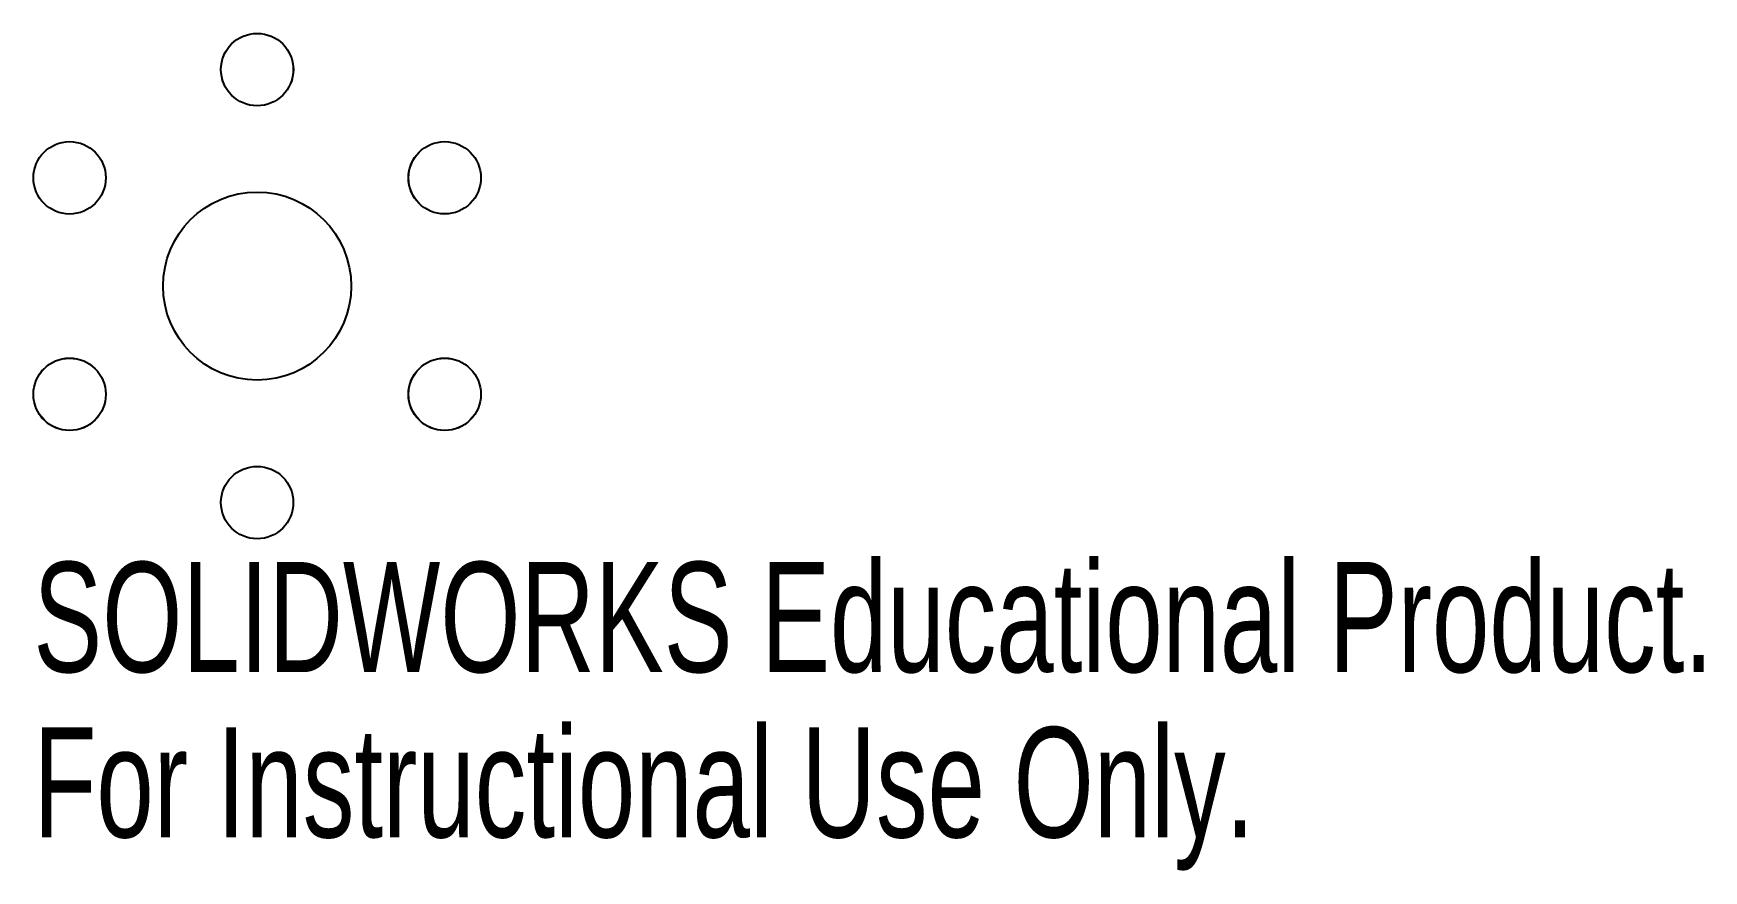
# Model space of a CAD drawing. Header units: millimetres. Extents: x -9.8 to 63.5, y -25.6 to 11.1.
import ezdxf

# ---------------------------------------------------------------- set-up
doc = ezdxf.new("R2010")
doc.units = ezdxf.units.MM
doc.styles.add('SLDTEXTSTYLE0', font='TXT', dxfattribs={"width": 0.7})

msp = doc.modelspace()

# ---------------------------------------------------------------- linework, layer by layer
at = {"color": 7, "linetype": 'Continuous'}
for centre, radius in [((0, 9.5), 1.588), ((-8.227, 4.75), 1.588), ((8.227, 4.75), 1.588), ((0, 0), 4.125), ((-8.227, -4.75), 1.588), ((8.227, -4.75), 1.588), ((0, -9.5), 1.587)]:
    msp.add_circle(centre, radius, dxfattribs=at)
at = {"color": 7, "linetype": 'Continuous', "lineweight": 25}
for centre, radius in [((0, 9.5), 1.587), ((-8.227, 4.75), 1.588), ((8.227, 4.75), 1.587), ((0, 0), 4.125), ((-8.227, -4.75), 1.587), ((8.227, -4.75), 1.587), ((0, -9.5), 1.587)]:
    msp.add_circle(centre, radius, dxfattribs=at)

# ---------------------------------------------------------------- texts
at = {"color": 7, "linetype": 'Continuous', "char_height": 4.83362, "attachment_point": 1, "style": 'SLDTEXTSTYLE0'}
for s, insert in [('SOLIDWORKS Educational Product.', (-9.815, -12.107)), ('For Instructional Use Only.', (-9.815, -19.357))]:
    msp.add_mtext(s, dxfattribs=dict(at, insert=insert))

doc.saveas('drawing.dxf')
